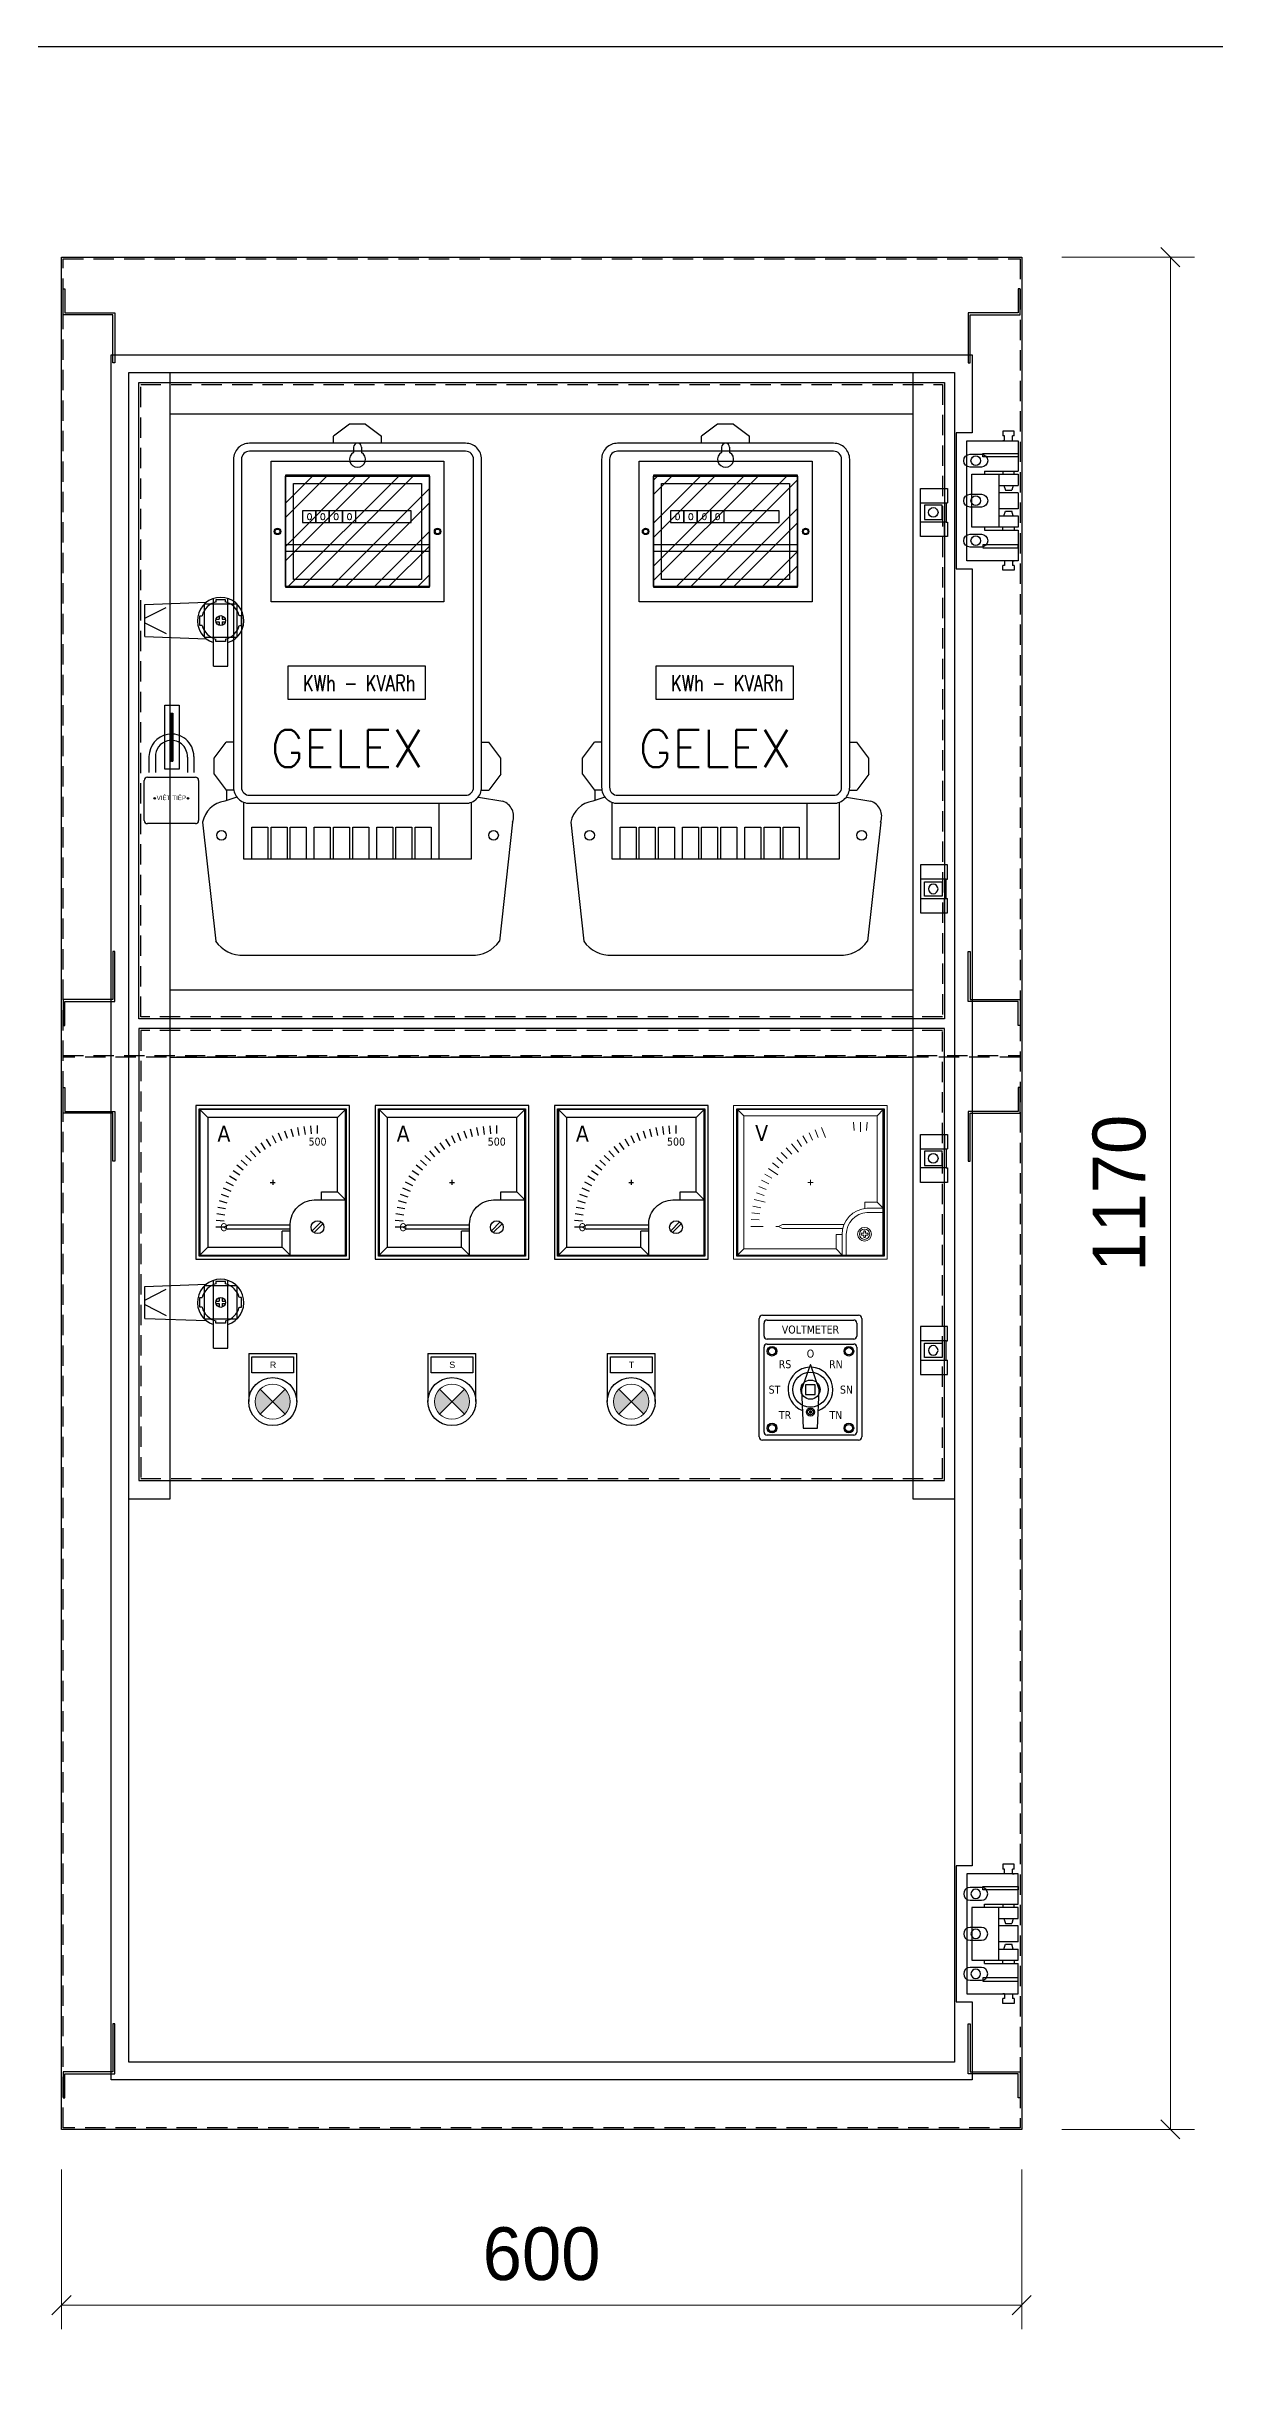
# Model space of a CAD drawing. Header units: millimetres. Extents: x 0 to 3764, y 0 to 2661.
# Drawn here: x 1633 to 2363, y 1206 to 2661 of the extents above; entities that cross this region are included whole.
import ezdxf
from ezdxf.enums import TextEntityAlignment as Align

# ---------------------------------------------------------------- set-up
doc = ezdxf.new("R2010")
doc.units = ezdxf.units.MM
doc.linetypes.add('HIDDEN2', pattern=[4.7625, 3.175, -1.5875])
doc.linetypes.add('HIDDENX2', pattern=[19.05, 12.7, -6.35])
doc.layers.add('01', color=7, linetype='HIDDEN2')
doc.layers.add('HEATER', color=1, linetype='Continuous')
doc.layers.add('07', color=5, linetype='Continuous', lineweight=5)
doc.styles.add('Arial', font='arial.ttf')
doc.styles.add('Arial-Black', font='txt')
doc.styles.add('ROMANS', font='romans.shx', dxfattribs={"height": 5, "bigfont": 'romansvn.shx'})
doc.styles.add('Tahoma (Input Text)', font='tahoma.ttf')
doc.dimstyles.new('Dim-33', dxfattribs={"dimtxt": 33, "dimasz": 12, "dimexe": 15, "dimexo": 25, "dimgap": 15, "dimtad": 1, "dimdec": 0, "dimtxsty": 'Standard', "dimblk": 'OBLIQUE', "dimcen": 10, "dimclrd": 5, "dimclre": 5, "dimclrt": 3, "dimazin": 3, "dimtfac": 1, "dimtdec": 0, "dimtmove": 0, "dimatfit": 3, "dimldrblk": 'OPEN30', "dimlwd": 9, "dimlwe": 9})

# ---------------------------------------------------------------- blocks, each defined once
blk = doc.blocks.new('SDGFGHGHG')
at = {"layer": 'HEATER'}
for p, q in [((860892.9, 570780.5), (860931.6, 570782)), ((860892.9, 570760.5), (860892.9, 570780.5)), ((860892.9, 570771.9), (860906.3, 570778.7)), ((860935.9, 570742), (860935.9, 570784.3)), ((860944.9, 570742), (860944.9, 570784.3)), ((860892.9, 570769.1), (860906.3, 570762.4)), ((860937.5, 570771.3), (860939.5, 570771.3)), ((860937.5, 570769.8), (860939.5, 570769.8)), ((860939.5, 570773.5), (860939.5, 570771.3)), ((860939.5, 570769.8), (860939.5, 570767.6)), ((860941.3, 570773.5), (860941.3, 570771.3)), ((860941.3, 570771.3), (860943.4, 570771.3)), ((860941.3, 570769.8), (860941.3, 570767.6)), ((860941.3, 570769.8), (860943.4, 570769.8)), ((860892.9, 570760.5), (860931.6, 570759.1)), ((860935.9, 570742), (860944.9, 570742))]:
    blk.add_line(p, q, dxfattribs=at)
blk.add_circle((860940.4, 570770.5), 3.08, dxfattribs=at)
blk.add_arc((860940.4, 570770.5), 14.5, 288.08, 251.92, dxfattribs=at)
blk = doc.blocks.new('SĐFHGGH')
at = {"layer": 'HEATER'}
for points in [[(860928.8, 570702.4), (860927.4, 570702.4), (860927.4, 570708.4), (860928.8, 570708.4)], [(860943.4, 570717), (860943.4, 570718.4), (860937.4, 570718.4), (860937.4, 570717)], [(860952.1, 570702.4), (860953.4, 570702.4), (860953.4, 570708.4), (860952.1, 570708.4)], [(860943.4, 570693.8), (860943.4, 570692.4), (860937.4, 570692.4), (860937.4, 570693.8)]]:
    blk.add_lwpolyline(points, dxfattribs=at)
for start, end in [(104.4775, 165.5225), (14.4775, 75.5225), (194.4775, 255.5225), (284.4775, 345.5225)]:
    blk.add_arc((860940.4, 570705.4), 12, start, end, dxfattribs=at)
blk = doc.blocks.new('MS722')
for name, p in [('SDGFGHGHG', (-860940.4, -570770.5)), ('SĐFHGGH', (-860940.4, -570705.4))]:
    blk.add_blockref(name, p)
blk = doc.blocks.new('khungtenAsean2')
at = {"color": 7}
blk.add_lwpolyline([(0, 0), (2970, 0), (2970, -2100), (0, -2100)], close=True, dxfattribs=at)
at = {"color": 1, "style": 'Tahoma (Input Text)', "flags": 8}
for tag, p in [('#01', (137.1, -2021.3)), ('#03', (506.6, -2019.3)), ('#05', (1106.6, -2021.3)), ('#07', (1834.7, -2021.3)), ('#09', (2146.7, -2021.3)), ('#02', (98.5, -2081.3)), ('#04', (486.1, -2081.3)), ('#06', (1065.3, -2081.3)), ('#08', (1817.4, -2081.3)), ('#10', (2146.7, -2081.3))]:
    blk.add_attdef(tag, p, '', height=25, dxfattribs=at)
blk.add_attdef('#11', text='', height=25, dxfattribs=at).set_placement((2915, -2067.3), align=Align.CENTER)
blk = doc.blocks.new('*D1')
at = {"color": 0, "linetype": 'ByBlock', "lineweight": -2}
for p, q in [((2341, 2523.5), (2329, 2535.5)), ((2329, 1365.5), (2341, 1353.5))]:
    blk.add_line(p, q, dxfattribs=at)
at = {"color": 5, "lineweight": 9, "transparency": 16777216}
for p, q in [((2267.1, 2529.5), (2350, 2529.5)), ((2335, 2529.5), (2335, 1359.5)), ((2267.1, 1359.5), (2350, 1359.5))]:
    blk.add_line(p, q, dxfattribs=at)
at = {"layer": 'Defpoints', "color": 0, "transparency": 16777216}
for p in [(2242.1, 2529.5), (2242.1, 1359.5), (2335, 1359.5)]:
    blk.add_point(p, dxfattribs=at)
at = {"color": 3, "transparency": 16777216, "insert": (2303.1, 1944.5), "char_height": 33, "attachment_point": 5, "rotation": 90}
blk.add_mtext('1170', dxfattribs=at)
blk = doc.blocks.new('_Oblique')
at = {"color": 0, "linetype": 'ByBlock', "lineweight": -2}
blk.add_line((-0.5, -0.5), (0.5, 0.5), dxfattribs=at)
blk = doc.blocks.new('_Open30')
at = {"color": 0, "linetype": 'ByBlock', "lineweight": -2}
for p, q in [((-1, 0.27), (0, 0)), ((0, 0), (-1, -0.27)), ((0, 0), (-1, 0))]:
    blk.add_line(p, q, dxfattribs=at)
blk = doc.blocks.new('*D2')
at = {"color": 5, "lineweight": 9, "transparency": 16777216}
for p, q in [((1642.1, 1334.5), (1642.1, 1234.7)), ((2242.1, 1334.5), (2242.1, 1234.7)), ((1642.1, 1249.7), (2242.1, 1249.7))]:
    blk.add_line(p, q, dxfattribs=at)
at = {"color": 0, "linetype": 'ByBlock', "lineweight": -2}
for p, q in [((1648.1, 1255.7), (1636.1, 1243.7)), ((2236.1, 1243.7), (2248.1, 1255.7))]:
    blk.add_line(p, q, dxfattribs=at)
at = {"layer": 'Defpoints', "color": 0, "transparency": 16777216}
for p in [(1642.1, 1359.5), (2242.1, 1359.5), (2242.1, 1249.7)]:
    blk.add_point(p, dxfattribs=at)
at = {"color": 3, "transparency": 16777216, "insert": (1942.1, 1281.6), "char_height": 33, "attachment_point": 5}
blk.add_mtext('600', dxfattribs=at)
blk = doc.blocks.new('Congto3P-1')
at = {"color": 126}
for p, q in [((84282.5, 42089.9), (84272.5, 42082.4)), ((84292.5, 42089.9), (84282.5, 42089.9)), ((84292.5, 42089.9), (84302.5, 42082.4)), ((84272.5, 42077.9), (84272.5, 42082.4)), ((84285, 42075.4), (84285, 42072.2)), ((84290, 42075.4), (84290, 42072.2)), ((84302.5, 42077.9), (84302.5, 42082.4)), ((84198, 41881.2), (84205.5, 41891.2)), ((84210, 41891.2), (84205.5, 41891.2)), ((84365, 41891.2), (84369.5, 41891.2)), ((84377, 41881.2), (84369.5, 41891.2)), ((84198, 41871.2), (84198, 41881.2)), ((84198, 41871.2), (84205.5, 41861.2)), ((84377, 41871.2), (84369.5, 41861.2)), ((84377, 41871.2), (84377, 41881.2)), ((84212.1, 41856.8), (84204.5, 41854.2)), ((84210, 41861.2), (84205.5, 41861.2)), ((84205.7, 41861.2), (84205.7, 41854.6)), ((84363, 41856.8), (84378.3, 41854.2)), ((84365, 41861.2), (84369.5, 41861.2)), ((84190.7, 41841.2), (84198.9, 41766.8)), ((84216.5, 41817.9), (84216.5, 41853.5)), ((84338.5, 41817.9), (84338.5, 41852.9)), ((84358.5, 41853.5), (84358.5, 41817.9)), ((84384.4, 41841.2), (84376.2, 41766.8)), ((84358.5, 41817.9), (84216.5, 41817.9)), ((84216.5, 41757.9), (84358.6, 41757.9))]:
    blk.add_line(p, q, dxfattribs=at)
for points in [[(84365, 41862.9), (84365, 42067.9, 0.414214), (84355, 42077.9), (84220, 42077.9, 0.414214), (84210, 42067.9), (84210, 41862.9, 0.414214), (84220, 41852.9), (84355, 41852.9, 0.414214)], [(84360, 41862.9), (84360, 42067.9, 0.414214), (84355, 42072.9), (84220, 42072.9, 0.414214), (84215, 42067.9), (84215, 41862.9, 0.414214), (84220, 41857.9), (84355, 41857.9, 0.414214)]]:
    blk.add_lwpolyline(points, format="xyb", close=True, dxfattribs=at)
for points in [[(84332.5, 41987.9), (84332.5, 42057.9), (84242.5, 42057.9), (84242.5, 41987.9)], [(84321, 42028.4), (84321, 42035.7), (84253.1, 42035.7), (84253.1, 42028.4)], [(84261.4, 42028.4), (84261.4, 42035.7), (84253.1, 42035.7), (84253.1, 42028.4)], [(84269.8, 42028.4), (84269.8, 42035.7), (84261.4, 42035.7), (84261.4, 42028.4)], [(84278.2, 42028.4), (84278.2, 42035.7), (84269.8, 42035.7), (84269.8, 42028.4)], [(84286.5, 42028.4), (84286.5, 42035.7), (84278.2, 42035.7), (84278.2, 42028.4)], [(84332.5, 42010.4), (84332.5, 42014.4), (84242.5, 42014.4), (84242.5, 42010.4)], [(84329.9, 41917.9), (84329.9, 41938.6), (84243.9, 41938.6), (84243.9, 41917.9)], [(84221.5, 41837.9), (84231.5, 41837.9), (84231.5, 41817.9), (84221.5, 41817.9)], [(84233.5, 41837.9), (84243.5, 41837.9), (84243.5, 41817.9), (84233.5, 41817.9)], [(84245.5, 41837.9), (84255.5, 41837.9), (84255.5, 41817.9), (84245.5, 41817.9)], [(84260.5, 41837.9), (84270.5, 41837.9), (84270.5, 41817.9), (84260.5, 41817.9)], [(84272.5, 41837.9), (84282.5, 41837.9), (84282.5, 41817.9), (84272.5, 41817.9)], [(84284.5, 41837.9), (84294.5, 41837.9), (84294.5, 41817.9), (84284.5, 41817.9)], [(84299.5, 41837.9), (84309.5, 41837.9), (84309.5, 41817.9), (84299.5, 41817.9)], [(84311.5, 41837.9), (84321.5, 41837.9), (84321.5, 41817.9), (84311.5, 41817.9)], [(84323.5, 41837.9), (84333.5, 41837.9), (84333.5, 41817.9), (84323.5, 41817.9)]]:
    blk.add_lwpolyline(points, close=True, dxfattribs=at)
for centre in [(84202.5, 41832.9), (84372.5, 41832.9)]:
    blk.add_circle(centre, 3, dxfattribs=at)
for centre, radius, start, end in [((84287.5, 42067.9), 5, 120, 60), ((84287.5, 42075.4), 2.5, 0, 180), ((84206.7, 41838.1), 16.3, 97.808, 169.0861), ((84375, 41844.8), 10, 338.9854, 70.87), ((84215.7, 41778.3), 20.4, 214.2292, 272.1807), ((84359.3, 41778.3), 20.4, 267.8193, 325.7697)]:
    blk.add_arc(centre, radius, start, end, dxfattribs=at)
at = {"color": 126, "style": 'ROMANS'}
for s, height, text_generation_flag, p in [('0', 4, 4, (84259.2, 42030)), ('0', 4, 4, (84267.5, 42030)), ('0', 4, 4, (84275.9, 42030)), ('0', 4, 4, (84284.2, 42030)), ('GELEX', 23.33, 6, (84233, 41875.5))]:
    blk.add_text(s, height=height, rotation=180, dxfattribs=dict(at, text_generation_flag=text_generation_flag)).set_placement(p)
at = {"color": 126, "style": 'ROMANS', "text_generation_flag": 6, "width": 0.75}
blk.add_text('KWh - KVARh', height=10, rotation=180, dxfattribs=at).set_placement((84288.6, 41928), align=Align.MIDDLE)
blk = doc.blocks.new('A$C39866699')
h = blk.add_hatch()
h.set_pattern_fill('ANSI32', color=6, scale=2, style=0)
h.set_pattern_definition([(45, (-81823.462, -46826.472), (-13.470384, 13.470384), []), (45, (-81814.482, -46826.472), (-13.470384, 13.470384), [])])
h.paths.add_polyline_path([(99, 9.5), (99, 78.5), (9, 78.5), (9, 9.5)])
at = {"color": 6}
for points in [[(0, 88), (108, 88), (108, 0), (0, 0)], [(9, 78.5), (99, 78.5), (99, 9.5), (9, 9.5)]]:
    blk.add_lwpolyline(points, close=True, dxfattribs=at)
for centre in [(4, 44), (104, 44)]:
    blk.add_circle(centre, 1.5, dxfattribs=at)
blk = doc.blocks.new('Ampere-Meter-front')
at = {"color": 6}
for p, q in [((-40.5, 40.5), (-45.5, 45.5)), ((40.5, 40.5), (45.5, 45.5)), ((5.6, 26), (3.7, 30.7)), ((9.2, 27.4), (7.6, 32.1)), ((12.9, 28.5), (11.6, 33.3)), ((16.6, 29.4), (15.6, 34.3)), ((20.4, 30), (19.7, 35)), ((24.2, 30.4), (23.8, 35.4)), ((28, 30.5), (28, 35.5)), ((-13.4, 13.4), (-16.9, 16.9)), ((-10.6, 16), (-13.9, 19.7)), ((-7.6, 18.4), (-10.7, 22.4)), ((-4.5, 20.6), (-7.3, 24.8)), ((-1.2, 22.7), (-3.8, 27)), ((2.1, 24.5), (-0.1, 29)), ((-24.5, -2.1), (-29, 0.1)), ((-22.7, 1.2), (-27, 3.8)), ((-20.6, 4.5), (-24.8, 7.3)), ((-18.4, 7.6), (-22.4, 10.7)), ((-16, 10.6), (-19.7, 13.9)), ((-1.5, 0), (1.5, 0)), ((0, 1.5), (0, -1.5)), ((-28.5, -12.9), (-33.3, -11.6)), ((-27.4, -9.2), (-32.1, -7.6)), ((-26, -5.6), (-30.7, -3.7)), ((30.5, -11), (30.5, -6)), ((45.5, -11), (40.5, -6)), ((-30.5, -28), (-35.5, -28)), ((-30.5, -28), (-35.5, -28)), ((-30.4, -24.2), (-35.4, -23.8)), ((-30, -20.4), (-35, -19.7)), ((-29.4, -16.6), (-34.3, -15.6)), ((-30.5, -28), (-28.1, -26.8)), ((-30.5, -28), (-28.1, -29.2)), ((11, -26.8), (-28.1, -26.8)), ((30.2, -24.7), (24.7, -30.2)), ((31.3, -25.8), (25.8, -31.3)), ((-40.5, -40.5), (-45.5, -45.5)), ((11, -29.2), (-28.1, -29.2)), ((11, -30.5), (6, -30.5)), ((11, -45.5), (6, -40.5))]:
    blk.add_line(p, q, dxfattribs=at)
for points in [[(-48, -48), (48, -48), (48, 48), (-48, 48)], [(-45.5, -45.5), (45.5, -45.5), (45.5, 45.5), (-45.5, 45.5)]]:
    blk.add_lwpolyline(points, close=True, dxfattribs=at)
for points in [[(40.5, -6), (40.5, 40.5), (-40.5, 40.5), (-40.5, -40.5), (6, -40.5)], [(30.5, -6), (40.5, -6)], [(6, -40.5), (6, -30.5)]]:
    blk.add_lwpolyline(points, dxfattribs=at)
blk.add_lwpolyline([(11, -45.5), (11, -26, -0.414214), (26, -11), (45.5, -11)], format="xyb", dxfattribs=at)
blk.add_circle((28, -28), 4, dxfattribs=at)
at = {"color": 6, "style": 'Tahoma (Input Text)'}
for tag, height, p in [('BEW-96', 10, (-30.5, 30.5)), ('MAX', 5, (28, 25.5)), ('O', 5, (-30.5, -28))]:
    blk.add_attdef(tag, text='', height=height, dxfattribs=at).set_placement(p, align=Align.MIDDLE_CENTER)
blk = doc.blocks.new('A$C3CFE1F0F')
at = {"color": 6, "lineweight": 5}
for p, q in [((6.4, 89.6), (2.5, 93.5)), ((89.6, 89.6), (93.5, 93.5)), ((42.5, 70.5), (39.7, 74.7)), ((45.9, 72.5), (43.3, 77)), ((49.3, 74.4), (47.1, 79)), ((52.9, 76), (51, 80.8)), ((75.3, 80.5), (74.9, 85.6)), ((79.3, 79.5), (79.2, 85.7)), ((83.1, 80.5), (83.5, 85.6)), ((28.3, 57.1), (24.2, 60.2)), ((30.8, 60.1), (26.9, 63.5)), ((33.4, 63), (29.8, 66.6)), ((36.3, 65.7), (32.9, 69.5)), ((20.4, 43.5), (15.7, 45.5)), ((22, 47.1), (17.4, 49.4)), ((23.9, 50.6), (19.4, 53.1)), ((46.3, 48), (49.7, 48)), ((48, 49.7), (48, 46.3)), ((17, 32.2), (12, 33.2)), ((19, 39.8), (14.2, 41.5)), ((81.9, 31.8), (81.9, 35.6)), ((93.4, 31.8), (89.6, 35.6)), ((16, 24.5), (10.9, 24.8)), ((16.4, 28.4), (11.3, 29)), ((28.1, 20.5), (26.3, 20.5)), ((28.1, 20.5), (26.3, 20.5)), ((28.1, 20.5), (30.5, 21.7)), ((28.1, 20.5), (30.5, 19.2)), ((69, 21.7), (30.5, 21.7)), ((68.1, 19.2), (30.5, 19.2)), ((67.8, 15.4), (64, 15.4)), ((6.4, 6.4), (2.5, 2.5)), ((67.8, 2.6), (64, 6.4))]:
    blk.add_line(p, q, dxfattribs=at)
at = {"color": 6, "lineweight": 15}
for p, q in [((57.3, 76.1), (54.9, 82.3)), ((40.6, 66.8), (36.2, 72.2)), ((27.6, 52.8), (21.7, 56.7)), ((19.8, 35.6), (12.9, 37.4)), ((18.4, 20.5), (10.7, 20.5))]:
    blk.add_line(p, q, dxfattribs=at)
blk.add_lwpolyline([(0, 0), (96, 0), (96, 96), (0, 96)], close=True, dxfattribs=at)
at = {"color": 6}
blk.add_lwpolyline([(2.5, 2.5), (93.5, 2.5), (93.5, 93.5), (2.5, 93.5)], close=True, dxfattribs=at)
at = {"color": 6, "lineweight": 5}
for points in [[(89.6, 35.6), (89.6, 89.6), (6.4, 89.6), (6.4, 6.4), (64, 6.4)], [(81.9, 35.6), (89.6, 35.6)], [(64, 6.4), (64, 15.4)]]:
    blk.add_lwpolyline(points, dxfattribs=at)
for points in [[(67.8, 2.6), (67.8, 15.4, -0.400642), (83.2, 31.8), (93.4, 31.8)], [(70.4, 2.6), (70.4, 15.4, -0.399381), (83.3, 29.2), (93.4, 29.2)], [(81.3, 15.1), (80, 15.1, -0.414214), (79.6, 15.5), (79.6, 15.8, -0.414214), (80, 16.2), (81.3, 16.2)], [(81.3, 16.2), (81.3, 17.4, -0.414214), (81.7, 17.8), (81.9, 17.8, -0.414214), (82.3, 17.4), (82.3, 16.2)], [(82.3, 15.1), (82.3, 13.9, -0.414214), (81.9, 13.5), (81.7, 13.5, -0.414214), (81.3, 13.9), (81.3, 15.1)], [(82.3, 16.2), (83.6, 16.2, -0.414214), (84, 15.8), (84, 15.5, -0.414214), (83.6, 15.1), (82.3, 15.1)]]:
    blk.add_lwpolyline(points, format="xyb", dxfattribs=at)
for radius in [4.31, 3.2]:
    blk.add_circle((81.8, 15.6), radius, dxfattribs=at)
at = {"color": 6, "insert": (17.5, 78.8), "char_height": 10, "width": 2201.82, "attachment_point": 5}
blk.add_mtext('{\\fTahoma|b0|i0|c0|p34;V}', dxfattribs=at)
blk = doc.blocks.new('Den XANH')
h = blk.add_hatch(color=5)
h.paths.add_polyline_path([(15, 15), (22.8, 7.2, 0.198912), (26, 15, 0.198912), (22.8, 22.8)])
h.paths.add_polyline_path([(15, 15), (7.2, 22.8, 0.198912), (4, 15, 0.198912), (7.2, 7.2)])
at = {"color": 7}
for p, q in [((0, 45), (30, 45)), ((0, 45), (0, 15)), ((30, 15), (30, 45))]:
    blk.add_line(p, q, dxfattribs=at)
blk.add_lwpolyline([(2, 43), (28, 43), (28, 33), (2, 33)], close=True, dxfattribs=at)
blk.add_circle((15, 15), 15, dxfattribs=at)
at = {"layer": '07', "color": 5, "linetype": 'Continuous', "lineweight": 5, "ltscale": 3}
for p, q in [((22.8, 22.8), (7.2, 7.2)), ((7.2, 22.8), (22.8, 7.2))]:
    blk.add_line(p, q, dxfattribs=at)
blk.add_circle((15, 15), 11, dxfattribs=at)
at = {"layer": '01', "color": 2, "linetype": 'Continuous', "lineweight": 5, "style": 'Arial-Black'}
blk.add_attdef('T-SP', text='', height=2.4, dxfattribs=at).set_placement((15.2, 36), align=Align.CENTER)
blk = doc.blocks.new('Den DO')
h = blk.add_hatch(color=1)
h.paths.add_polyline_path([(7.2, 7.2), (15, 15), (7.2, 22.8, 0.198912), (4, 15, 0.198912)])
h.paths.add_polyline_path([(26, 15, 0.198912), (22.8, 22.8), (15, 15), (22.8, 7.2, 0.198912)])
at = {"color": 7}
for p, q in [((0, 45), (30, 45)), ((0, 45), (0, 15)), ((30, 15), (30, 45))]:
    blk.add_line(p, q, dxfattribs=at)
blk.add_lwpolyline([(2, 43), (28, 43), (28, 33), (2, 33)], close=True, dxfattribs=at)
blk.add_circle((15, 15), 15, dxfattribs=at)
at = {"layer": '07', "color": 1, "linetype": 'Continuous', "lineweight": 5, "ltscale": 3}
for p, q in [((22.8, 22.8), (7.2, 7.2)), ((7.2, 22.8), (22.8, 7.2))]:
    blk.add_line(p, q, dxfattribs=at)
blk.add_circle((15, 15), 11, dxfattribs=at)
at = {"layer": '01', "color": 2, "linetype": 'Continuous', "lineweight": 5, "style": 'Arial-Black'}
blk.add_attdef('T-SP', text='', height=2.4, dxfattribs=at).set_placement((15.2, 36), align=Align.CENTER)
blk = doc.blocks.new('Den VANG')
h = blk.add_hatch(color=2)
h.paths.add_polyline_path([(22.8, 7.2, 0.198912), (26, 15, 0.198912), (22.8, 22.8), (15, 15)])
h.paths.add_polyline_path([(7.2, 7.2), (15, 15), (7.2, 22.8, 0.198912), (4, 15, 0.198912)])
at = {"color": 7}
for p, q in [((0, 45), (30, 45)), ((0, 45), (0, 15)), ((30, 15), (30, 45))]:
    blk.add_line(p, q, dxfattribs=at)
blk.add_lwpolyline([(2, 43), (28, 43), (28, 33), (2, 33)], close=True, dxfattribs=at)
blk.add_circle((15, 15), 15, dxfattribs=at)
at = {"layer": '07', "color": 2, "linetype": 'Continuous', "lineweight": 5, "ltscale": 3}
for p, q in [((22.8, 22.8), (7.2, 7.2)), ((7.2, 22.8), (22.8, 7.2))]:
    blk.add_line(p, q, dxfattribs=at)
blk.add_circle((15, 15), 11, dxfattribs=at)
at = {"layer": '01', "color": 2, "linetype": 'Continuous', "lineweight": 5, "style": 'Arial-Black'}
blk.add_attdef('T-SP', text='', height=2.4, dxfattribs=at).set_placement((15.2, 36), align=Align.CENTER)
blk = doc.blocks.new('Von-to')
at = {"color": 6}
for p, q in [((-32, -29.5), (-32, 44.5)), ((-30, 46.5), (30, 46.5)), ((32, 44.5), (32, -29.5)), ((-29, 33.5), (-29, 41.5)), ((-27, 43.5), (27, 43.5)), ((27, 31.5), (-27, 31.5)), ((29, 41.5), (29, 33.5)), ((-29, -26.5), (-29, 26.5)), ((-27, 28.5), (27, 28.5)), ((29, 26.5), (29, -26.5)), ((-0.8, -13.9), (-0.8, -14.1)), ((-0.1, -13.9), (-0.8, -13.9)), ((-0.8, -14.1), (-0.1, -14.1)), ((0.1, -13.2), (-0.1, -13.2)), ((-0.1, -13.2), (-0.1, -13.9)), ((-0.1, -14.1), (-0.1, -14.8)), ((0.1, -13.9), (0.1, -13.2)), ((0.8, -13.9), (0.1, -13.9)), ((0.1, -14.1), (0.8, -14.1)), ((0.1, -14.8), (0.1, -14.1)), ((0.8, -14.1), (0.8, -13.9)), ((27, -28.5), (-27, -28.5)), ((-0.1, -14.8), (0.1, -14.8)), ((30, -31.5), (-30, -31.5))]:
    blk.add_line(p, q, dxfattribs=at)
blk.add_lwpolyline([(5.5, 0), (0.2, 15.3, 0.713683), (-0.2, 15.3), (-5.5, 0), (-4.5, -24), (4.5, -24), (5.5, 0)], format="xyb", dxfattribs=at)
blk.add_lwpolyline([(-3, -3), (3, -3), (3, 3), (-3, 3)], close=True, dxfattribs=at)
at = {"color": 2}
for centre, radius in [((-24, 24), 3), ((24, 24), 3), ((0, 0), 11), ((-24, -24), 3), ((24, -24), 3)]:
    blk.add_circle(centre, radius, dxfattribs=at)
at = {"color": 6}
for centre, radius in [((-24, 24), 2.25), ((24, 24), 2.25), ((0, 0), 6), ((0, -14), 2.5), ((0, -14), 1.75), ((-24, -24), 2.25), ((24, -24), 2.25)]:
    blk.add_circle(centre, radius, dxfattribs=at)
for centre, radius, start, end in [((-30, 44.5), 2, 90, 180), ((30, 44.5), 2, 0, 90), ((-27, 41.5), 2, 90, 180), ((-27, 33.5), 2, 180, 270), ((27, 41.5), 2, 0, 90), ((27, 33.5), 2, 270, 0), ((-27, 26.5), 2, 90, 180), ((27, 26.5), 2, 0, 90), ((0, 0), 14, 92.839, 249.0883), ((0, 0), 14, 290.9117, 87.161), ((-27, -26.5), 2, 180, 270), ((27, -26.5), 2, 270, 0), ((-30, -29.5), 2, 180, 270), ((30, -29.5), 2, 270, 0)]:
    blk.add_arc(centre, radius, start, end, dxfattribs=at)
at = {"color": 6, "insert": (0, 37.5), "char_height": 5, "width": 58, "attachment_point": 5}
blk.add_mtext('{\\fTahoma|b0|i0|c0|p34;VOLTMETER}', dxfattribs=at)
at = {"color": 6, "style": 'Tahoma (Input Text)'}
for tag, p in [('RS', (-15.9, 15.9)), ('O', (0, 22.5)), ('RN', (15.9, 15.9)), ('ST', (-22.5, 0)), ('SN', (22.5, 0)), ('TR', (-15.9, -15.9)), ('TN', (15.9, -15.9))]:
    blk.add_attdef(tag, text='', height=5, dxfattribs=at).set_placement(p, align=Align.MIDDLE_CENTER)
blk = doc.blocks.new('HL011-1-6')
at = {"color": 1}
for p, q in [((29.5, 81), (22.5, 81)), ((22.5, 81), (22.5, 78)), ((23.5, 78), (22.5, 78)), ((23.5, 75), (22.5, 75)), ((23.5, 75), (23.5, 78)), ((29.5, 78), (28.5, 78)), ((28.5, 75), (28.5, 78)), ((28.5, 75), (29.5, 75)), ((29.5, 78), (29.5, 81)), ((11, 56), (11, 54)), ((11, 56), (32, 56)), ((20, 54), (20, 21)), ((20, 47), (32, 47)), ((22.5, 56), (22.5, 54)), ((23.1, 47), (24, 44)), ((24, 44), (28, 44)), ((28.9, 47), (28, 44)), ((29.5, 54), (29.5, 56)), ((32, 42.5), (20, 42.5)), ((32, 32.5), (20, 32.5)), ((23.1, 28), (24, 31)), ((24, 31), (28, 31)), ((28.9, 28), (28, 31)), ((11, 21), (11, 19)), ((11, 19), (32, 19)), ((20, 28), (32, 28)), ((22.5, 19), (22.5, 21)), ((29.5, 21), (29.5, 19)), ((23.5, 0), (22.5, 0)), ((23.5, 0), (23.5, -3)), ((28.5, 0), (28.5, -3)), ((28.5, 0), (29.5, 0)), ((22.5, -6), (22.5, -3)), ((23.5, -3), (22.5, -3)), ((29.5, -6), (22.5, -6)), ((29.5, -3), (28.5, -3)), ((29.5, -3), (29.5, -6))]:
    blk.add_line(p, q, dxfattribs=at)
for points in [[(32, 19), (32, 0), (0, 0), (0, 75), (32, 75), (32, 56)], [(32, 28), (32, 21), (3, 21), (3, 54), (32, 54), (32, 47)], [(32, 42.5), (32, 32.5)]]:
    blk.add_lwpolyline(points, dxfattribs=at)
for points in [[(10, 67), (32, 67), (32, 65), (10, 65)], [(10, 8), (32, 8), (32, 10), (10, 10)]]:
    blk.add_lwpolyline(points, close=True, dxfattribs=at)
for centre in [(5.5, 62.5), (5.5, 37.5), (5.5, 12.5)]:
    blk.add_circle(centre, 3, dxfattribs=at)
blk = doc.blocks.new('HL003-2-2')
at = {"color": 1}
for p, q in [((15, 21), (15, 12)), ((15, -9), (15, 0)), ((16, 12), (17, 12)), ((16, 0), (17, 0))]:
    blk.add_line(p, q, dxfattribs=at)
blk.add_lwpolyline([(17, 0), (17, -9), (0, -9), (0, 21), (17, 21), (17, 12)], dxfattribs=at)
blk.add_lwpolyline([(0, 12), (16, 12), (16, 0), (0, 0)], close=True, dxfattribs=at)
blk.add_circle((8, 6), 3, dxfattribs=at)
blk = doc.blocks.new('khoa Viettep')
at = {"color": 1}
for p, q in [((-14, 42), (-14, 32)), ((-10, 41.6), (-10, 32)), ((10, 41.6), (10, 32)), ((14, 42), (14, 32)), ((-17, 2), (-17, 27)), ((-15, 29), (15, 29)), ((17, 27), (17, 2)), ((15, 0), (-15, 0))]:
    blk.add_line(p, q, dxfattribs=at)
for centre in [(-10.4, 15.8), (10.4, 15.8)]:
    blk.add_circle(centre, 0.5, dxfattribs=at)
for centre, radius, start, end in [((0, 42), 14, 100.2846, 180), ((0, 42), 10, 104.4735, 182.1921), ((0, 42), 14, 360, 100.2846), ((0, 42), 10, 357.8079, 104.4735), ((-15, 27), 2, 90, 180), ((15, 27), 2, 0, 90), ((-15, 2), 2, 180, 270), ((15, 2), 2, 270, 0)]:
    blk.add_arc(centre, radius, start, end, dxfattribs=at)
at = {"color": 1, "insert": (0, 15.8), "char_height": 2.8, "width": 22.864, "attachment_point": 5}
blk.add_mtext('{\\f.VnArialH|b0|i0|c0|p34;viÖt tiÖp}', dxfattribs=at)

msp = doc.modelspace()

# ---------------------------------------------------------------- hatches: boundary and pattern name
h = msp.add_hatch()
h.set_pattern_fill('ANSI31', color=1, scale=0.2, style=0)
h.set_pattern_definition([(45, (8488.98017, -13334.22855), (-0.0898025612, 0.0898025612), [])])
h.paths.add_polyline_path([(1710.1, 2214.5), (1711.6, 2214.5), (1711.6, 2244.5), (1710.1, 2244.5)])

# ---------------------------------------------------------------- linework, layer by layer
at = {"color": 250}
for p, q in [((1710.1, 1753.5), (1710.1, 2457.5)), ((2174.1, 2457.5), (2174.1, 1753.5)), ((1710.1, 2431.5), (2174.1, 2431.5)), ((2174.1, 2071.5), (1710.1, 2071.5)), ((1684.1, 1753.5), (1710.1, 1753.5)), ((2174.1, 1753.5), (2200.1, 1753.5))]:
    msp.add_line(p, q, dxfattribs=at)
at = {"color": 7}
msp.add_line((1710.1, 2029.5), (2174.1, 2029.5), dxfattribs=at)
for points in [[(1642.1, 2529.5), (2242.1, 2529.5), (2242.1, 1359.5), (1642.1, 1359.5)], [(1684.1, 2457.5), (2200.1, 2457.5), (2200.1, 1401.5), (1684.1, 1401.5)]]:
    msp.add_lwpolyline(points, close=True, dxfattribs=at)
at = {"color": 7, "linetype": 'HIDDENX2'}
for points in [[(1643.1, 2528.5), (2241.1, 2528.5), (2241.1, 1360.5), (1643.1, 1360.5)], [(1643.1, 2030.5), (2241.1, 2030.5), (2241.1, 2029.5), (1643.1, 2029.5)]]:
    msp.add_lwpolyline(points, close=True, dxfattribs=at)
at = {"color": 8}
for points in [[(1674.3, 2463.5), (1674.3, 2493.5), (1643.1, 2493.5), (1643.1, 2509.7), (1644.3, 2509.7), (1644.3, 2494.7), (1675.5, 2494.7), (1675.5, 2463.5)], [(2209.9, 2463.5), (2209.9, 2493.5), (2241.1, 2493.5), (2241.1, 2509.7), (2239.9, 2509.7), (2239.9, 2494.7), (2208.7, 2494.7), (2208.7, 2463.5)], [(1674.3, 2095.5), (1674.3, 2065.5), (1643.1, 2065.5), (1643.1, 2049.3), (1644.3, 2049.3), (1644.3, 2064.3), (1675.5, 2064.3), (1675.5, 2095.5)], [(2209.9, 2095.5), (2209.9, 2065.5), (2241.1, 2065.5), (2241.1, 2049.3), (2239.9, 2049.3), (2239.9, 2064.3), (2208.7, 2064.3), (2208.7, 2095.5)], [(1674.3, 1964.5), (1674.3, 1994.5), (1643.1, 1994.5), (1643.1, 2010.7), (1644.3, 2010.7), (1644.3, 1995.7), (1675.5, 1995.7), (1675.5, 1964.5)], [(2209.9, 1964.5), (2209.9, 1994.5), (2241.1, 1994.5), (2241.1, 2010.7), (2239.9, 2010.7), (2239.9, 1995.7), (2208.7, 1995.7), (2208.7, 1964.5)], [(1674.3, 1425.5), (1674.3, 1395.5), (1643.1, 1395.5), (1643.1, 1379.3), (1644.3, 1379.3), (1644.3, 1394.3), (1675.5, 1394.3), (1675.5, 1425.5)], [(2209.9, 1425.5), (2209.9, 1395.5), (2241.1, 1395.5), (2241.1, 1379.3), (2239.9, 1379.3), (2239.9, 1394.3), (2208.7, 1394.3), (2208.7, 1425.5)]]:
    msp.add_lwpolyline(points, close=True, dxfattribs=at)
at = {"color": 7}
msp.add_lwpolyline([(2211.1, 2334.8), (2211.1, 1524.2), (2201.1, 1524.2), (2201.1, 1439.2), (2211.1, 1439.2), (2211.1, 1390.5), (1673.1, 1390.5), (1673.1, 2468.5), (2211.1, 2468.5), (2211.1, 2419.8), (2201.1, 2419.8), (2201.1, 2334.8), (2211.1, 2334.8)], dxfattribs=at)
at = {"color": 6}
for points in [[(1690.4, 2451.2), (2193.8, 2451.2), (2193.8, 2053.5), (1690.4, 2053.5)], [(1690.4, 1765.1), (2193.8, 1765.1), (2193.8, 2047.5), (1690.4, 2047.5)]]:
    msp.add_lwpolyline(points, close=True, dxfattribs=at)
at = {"color": 6, "linetype": 'HIDDENX2'}
for points in [[(1691.6, 2450), (2192.6, 2450), (2192.6, 2054.7), (1691.6, 2054.7)], [(1691.6, 1766.3), (2192.6, 1766.3), (2192.6, 2046.3), (1691.6, 2046.3)]]:
    msp.add_lwpolyline(points, close=True, dxfattribs=at)
at = {"color": 2}
for points in [[(2209.9, 2398.3, -1), (2209.9, 2406.3), (2216.9, 2406.3, -1), (2216.9, 2398.3)], [(2209.9, 2373.3, -1), (2209.9, 2381.3), (2216.9, 2381.3, -1), (2216.9, 2373.3)], [(2209.9, 2348.3, -1), (2209.9, 2356.3), (2216.9, 2356.3, -1), (2216.9, 2348.3)], [(2209.9, 1510.7, 1), (2209.9, 1502.7), (2216.9, 1502.7, 1), (2216.9, 1510.7)], [(2209.9, 1485.7, 1), (2209.9, 1477.7), (2216.9, 1477.7, 1), (2216.9, 1485.7)], [(2209.9, 1460.7, 1), (2209.9, 1452.7), (2216.9, 1452.7, 1), (2216.9, 1460.7)]]:
    msp.add_lwpolyline(points, format="xyb", close=True, dxfattribs=at)
for points in [[(1787.1, 2388.1), (1867.1, 2388.1), (1867.1, 2328.1), (1787.1, 2328.1)], [(2017.1, 2388.1), (2097.1, 2388.1), (2097.1, 2328.1), (2017.1, 2328.1)], [(2192.3, 2374.5), (2181.3, 2374.5), (2181.3, 2365.5), (2192.3, 2365.5)], [(1731.3, 2292.1), (1751.8, 2292.1), (1751.8, 2312.6), (1731.3, 2312.6)], [(1706.6, 2249.5), (1715.6, 2249.5), (1715.6, 2209.5), (1706.6, 2209.5)], [(2192.3, 2130.2), (2181.3, 2130.2), (2181.3, 2139.2), (2192.3, 2139.2)], [(1728.1, 1997.3), (1820.1, 1997.3), (1820.1, 1905.3), (1728.1, 1905.3)], [(1840.1, 1997.3), (1932.1, 1997.3), (1932.1, 1905.3), (1840.1, 1905.3)], [(1952.1, 1997.3), (2044.1, 1997.3), (2044.1, 1905.3), (1952.1, 1905.3)], [(2064.1, 1997.3), (2156.1, 1997.3), (2156.1, 1905.3), (2064.1, 1905.3)], [(2192.3, 1970.8), (2181.3, 1970.8), (2181.3, 1961.8), (2192.3, 1961.8)], [(1731.3, 1866.1), (1751.8, 1866.1), (1751.8, 1886.6), (1731.3, 1886.6)], [(2192.3, 1841.8), (2181.3, 1841.8), (2181.3, 1850.8), (2192.3, 1850.8)]]:
    msp.add_lwpolyline(points, close=True, dxfattribs=at)
at = {"color": 1}
msp.add_lwpolyline([(1710.1, 2244.5), (1711.6, 2244.5), (1711.6, 2214.5), (1710.1, 2214.5)], close=True, dxfattribs=at)
at = {"color": 2}
for centre in [(1777.1, 2358.1), (1877.1, 2358.1), (2007.1, 2358.1), (2107.1, 2358.1)]:
    msp.add_circle(centre, 2, dxfattribs=at)

# ---------------------------------------------------------------- block references
at = {"color": 7, "xscale": 1.267200000002048, "yscale": 1.267200000002048, "zscale": 1.267200000002048}
msp.add_blockref('khungtenAsean2', (0, 2661.1), dxfattribs=at)
at = {"color": 7}
for name, p in [('Congto3P-1', (-82460.4, -39664.7)), ('Congto3P-1', (-82230.4, -39664.7)), ('HL011-1-6', (2207.9, 2339.8)), ('A$C39866699', (1773.1, 2314.1)), ('A$C39866699', (2003.1, 2314.1)), ('HL003-2-2', (2178.8, 2364)), ('MS722', (1741.6, 2302.4)), ('khoa Viettep', (1710.8, 2175.5)), ('HL003-2-2', (2178.8, 1960.3)), ('MS722', (1741.6, 1876.3))]:
    msp.add_blockref(name, p, dxfattribs=at)
at = {"color": 7, "xscale": -1, "rotation": 180}
for name, p in [('HL003-2-2', (2178.8, 2140.7)), ('HL003-2-2', (2178.8, 1852.3)), ('HL011-1-6', (2207.9, 1519.2))]:
    msp.add_blockref(name, p, dxfattribs=at)
at = {"color": 7, "lineweight": -3}
ref = msp.add_blockref('Ampere-Meter-front', (1774.1, 1951.3), dxfattribs=at)
ref.add_attrib('BEW-96', 'A', dxfattribs={"height": 10, "style": 'Tahoma (Input Text)'}).set_placement((1743.6, 1981.8), align=Align.MIDDLE_CENTER)
ref.add_attrib('O', 'O', dxfattribs={"height": 5, "style": 'Tahoma (Input Text)'}).set_placement((1743.6, 1923.3), align=Align.MIDDLE_CENTER)
ref.add_attrib('MAX', '500', dxfattribs={"height": 5, "style": 'Tahoma (Input Text)'}).set_placement((1802.1, 1976.8), align=Align.MIDDLE_CENTER)
ref = msp.add_blockref('Ampere-Meter-front', (1886.1, 1951.3), dxfattribs=at)
ref.add_attrib('BEW-96', 'A', dxfattribs={"height": 10, "style": 'Tahoma (Input Text)'}).set_placement((1855.6, 1981.8), align=Align.MIDDLE_CENTER)
ref.add_attrib('O', 'O', dxfattribs={"height": 5, "style": 'Tahoma (Input Text)'}).set_placement((1855.6, 1923.3), align=Align.MIDDLE_CENTER)
ref.add_attrib('MAX', '500', dxfattribs={"height": 5, "style": 'Tahoma (Input Text)'}).set_placement((1914.1, 1976.8), align=Align.MIDDLE_CENTER)
ref = msp.add_blockref('Ampere-Meter-front', (1998.1, 1951.3), dxfattribs=at)
ref.add_attrib('BEW-96', 'A', dxfattribs={"height": 10, "style": 'Tahoma (Input Text)'}).set_placement((1967.6, 1981.8), align=Align.MIDDLE_CENTER)
ref.add_attrib('O', 'O', dxfattribs={"height": 5, "style": 'Tahoma (Input Text)'}).set_placement((1967.6, 1923.3), align=Align.MIDDLE_CENTER)
ref.add_attrib('MAX', '500', dxfattribs={"height": 5, "style": 'Tahoma (Input Text)'}).set_placement((2026.1, 1976.8), align=Align.MIDDLE_CENTER)
at = {"color": 2}
msp.add_blockref('A$C3CFE1F0F', (2062.1, 1903.3), dxfattribs=at)
at = {"color": 7}
msp.add_blockref('Von-to', (2110.1, 1821.8), dxfattribs=at).add_auto_attribs({'RN': 'RN', 'SN': 'SN', 'TN': 'TN', 'O': 'O', 'ST': 'ST', 'TR': 'TR', 'RS': 'RS'})
ref = msp.add_blockref('Den DO', (1759.1, 1799.3), dxfattribs=at)
ref.add_attrib('T-SP', 'R', dxfattribs={"layer": '01', "color": 2, "linetype": 'Continuous', "lineweight": 5, "height": 4, "style": 'Arial'}).set_placement((1774.3, 1835.3), align=Align.CENTER)
ref = msp.add_blockref('Den VANG', (1871.1, 1799.3), dxfattribs=at)
ref.add_attrib('T-SP', 'S', dxfattribs={"layer": '01', "color": 2, "linetype": 'Continuous', "lineweight": 5, "height": 4, "style": 'Arial'}).set_placement((1886.3, 1835.3), align=Align.CENTER)
ref = msp.add_blockref('Den XANH', (1983.1, 1799.3), dxfattribs=at)
ref.add_attrib('T-SP', 'T', dxfattribs={"layer": '01', "color": 2, "linetype": 'Continuous', "lineweight": 5, "height": 4, "style": 'Arial'}).set_placement((1998.3, 1835.3), align=Align.CENTER)

# ---------------------------------------------------------------- dimensions: what is measured, and where the dimension line sits
dim = msp.add_linear_dim(base=(2335, 1359.5), p1=(2242.1, 2529.5), p2=(2242.1, 1359.5), angle=90, dimstyle='Dim-33', dxfattribs=at)
dim.commit()
dim.dimension.update_dxf_attribs({"geometry": '*D1', "text_midpoint": (2303.1, 1944.5)})
dim = msp.add_linear_dim(base=(2242.1, 1249.7), p1=(1642.1, 1359.5), p2=(2242.1, 1359.5), dimstyle='Dim-33', dxfattribs=at)
dim.commit()
dim.dimension.update_dxf_attribs({"geometry": '*D2', "text_midpoint": (1942.1, 1281.6)})

doc.saveas('drawing.dxf')
